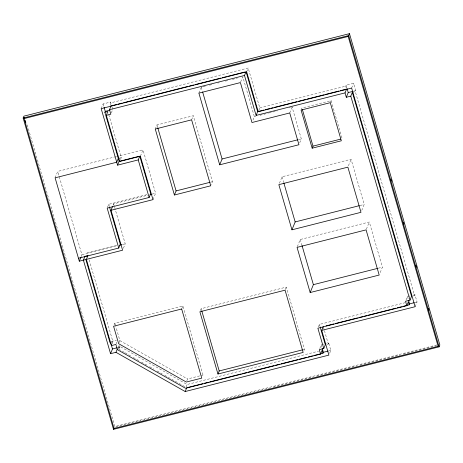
<?xml version="1.0" encoding="UTF-8"?>
<svg xmlns="http://www.w3.org/2000/svg" width="463" height="463" viewBox="0 0 463 463"><rect width="100%" height="100%" fill="white"/><g stroke="black" fill="none" stroke-linecap="round" stroke-linejoin="round"><path stroke-width="0.35" stroke-dasharray="2.31 1.74" d="M55.103 177.833L57.725 171.408L115.733 156.708M101.177 108.66L103.104 103.938L110.576 102.045L111.751 106.096M111.045 105.911L110.194 102.977L110.576 102.045M111.282 113.007L112.729 109.465L111.948 106.768M120.484 159.567L121.26 157.669L108.267 112.914M81.141 256.687L81.922 254.76L57.725 171.408M107.422 207.476L108.712 204.316L147.882 194.391M113.099 205.144L113.626 203.859L147.9 195.172M140.37 156.228L142.992 149.804L119.228 155.823M155.267 129.044L156.94 124.952L193.274 115.744L212.424 181.699L211.226 184.627M123.384 248.284L125.218 243.787L114.627 207.302M152.975 199.646L155.597 193.221L142.992 149.804M198.887 93.109L201.266 87.276L205.416 86.222M191.601 119.836L193.274 115.744M114.077 325.014L114.824 323.174L182.926 305.916L202.997 375.059L202.499 376.286M112.185 343.702L112.96 341.81L89.087 259.575M116.138 343.87L116.861 342.099M119.141 342.47L119.894 340.629L115.802 326.531M118.181 347.777L118.956 345.878L187.11 384.498L318.619 351.174M117.509 348.529L119.57 348.002L119.952 347.071L119.564 345.739M240.656 81.945L242.774 76.754L254.366 116.688L252.514 121.225M246.64 71.8L248.191 68.009L110.194 102.977M258.748 110.466L259.784 107.937L248.191 68.009M181.924 308.37L182.926 305.916M200.386 310.534L201.139 308.694L286.325 287.106L304.399 349.362L303.896 350.589M289.728 112.96L292.107 107.121L289.311 107.827M186.809 380.812L187.561 378.971L202.997 375.059M186.08 387.027L187.11 384.498M301.095 110.078L301.928 108.029L331.103 100.639L342.169 138.75M279.374 183.331L282.054 176.762L351.087 159.266L364.196 204.438L361.788 210.347M299.746 142.789L301.332 138.9L292.107 107.121M330.269 102.682L331.103 100.639M346.231 87.918L345.722 86.159L346.098 85.227L353.57 83.334L355.7 90.667L355.318 91.599L414.541 295.591L412.151 296.198M351.643 88.057L353.57 83.334M297.315 246.715L300.267 239.493L369.295 221.997L382.409 267.168L379.729 273.737M285.324 289.566L286.325 287.106M348.402 165.835L351.087 159.266M318.388 326.947L319.424 324.418L404.847 302.773M366.349 229.226L369.295 221.997M319.777 348.494L321.224 344.952L323.938 344.264M327.115 344.298L328.313 343.992L328.689 343.06L326.652 343.581M329.615 353.344L330.819 350.393L328.689 343.06M406.005 300.093L407.452 296.551L410.166 295.863M414.541 295.591L414.923 294.659L412.886 295.174M415.126 306.714L417.053 301.992L414.923 294.659M209.571 85.169L212.338 84.469M217.87 83.068L219.254 82.715M225.481 81.141L228.247 80.435M232.397 79.387L237.241 78.16M259.784 107.937L345.722 86.159M353.663 91.182L355.7 90.667M254.366 116.688L255.761 116.329M259.957 115.27L268.343 113.146M269.044 112.966L277.43 110.842M352.331 92.357L355.318 91.599M116.433 156.535L118.528 156.002M120.067 157.976L121.26 157.669M298.554 139.6L301.332 138.9M152.101 194.107L155.597 193.221M210.324 182.231L212.424 181.699M87.079 252.665L116.844 245.124M81.922 254.76L116.838 245.911M122.423 244.493L125.218 243.787M360.017 205.497L364.196 204.438M378.225 268.227L382.409 267.168M111.033 341.462L116.462 340.085M111.762 342.111L112.96 341.81M117.915 347.586L119.952 347.071M415.016 302.507L417.053 301.992M302.999 349.715L304.399 349.362M328.782 350.913L330.819 350.393M436.788 344.941L114.836 426.533L26.698 122.95M115.698 427.1L138.101 421.423M138.802 421.243L269.721 388.063M273.222 387.178L313.133 377.067M316.628 376.182L356.539 366.065M360.04 365.18L399.945 355.069M403.447 354.178L436.349 345.838M119.894 340.629L187.561 378.971M118.765 349.241L124.431 352.447M125.062 352.806L130.722 356.012M133.24 357.442L138.906 360.648M141.418 362.078L147.084 365.284M149.601 366.708L154.005 369.208M157.154 370.99L162.183 373.844M164.701 375.267L178.544 383.109M179.175 383.468L184.835 386.674M346.098 85.227L346.874 87.895M407.452 296.551L408.418 299.885M282.054 176.762L283.645 182.237M300.267 239.493L302.055 245.65M323.458 327.266L324.233 329.94M324.424 330.611L328.313 343.992M319.424 324.418L320.014 326.456M321.224 344.952L321.993 347.62M201.266 87.276L202.47 91.414M156.94 124.952L157.547 127.03M201.139 308.694L201.538 310.077M103.104 103.938L104.082 107.312M113.626 203.859L114.425 206.614M108.712 204.316L109.309 206.382M114.824 323.174L115.605 325.859M118.956 345.878L119.57 348.002"/><path stroke-width="0.69" d="M23.15 118.048L23.926 116.149L349.472 33.654L439.85 344.952L439.074 346.851L113.528 429.346L23.15 118.048L348.703 35.547L349.472 33.654M438.635 345.039L438.12 346.307L114.06 428.425L24.111 118.592L24.626 117.33M78.45 258.25L118.754 248.035L107.167 208.107L149.132 197.469L150.683 193.679L139.78 156.129L138.234 159.914L117.579 165.152L119.124 161.361L104.875 112.295L105.257 111.357L104.082 107.312M119.466 158.126L118.273 158.427L116.722 162.218L55.103 177.833L79.3 261.184L122.597 250.211L111.004 210.283L152.975 199.646L140.37 156.228L119.714 161.46L106.322 115.328L107.867 111.537L104.875 112.295M106.322 115.328L110.802 114.187L109.499 109.702L111.045 105.911L116.641 104.493M79.3 261.184L80.875 257.33M87.929 255.599L86.384 259.39L111.415 345.595L115.895 344.46L117.405 349.669L185.565 388.289L320.57 354.079L322.121 350.288L322.971 353.223L313.885 355.52M111.004 210.283L112.578 206.429M118.754 248.035L120.305 244.244L109.511 207.071M174.418 195.004L155.267 129.044L191.601 119.836L210.752 185.796L174.418 195.004L176.09 190.906L157.744 127.724M323.261 326.594L321.716 330.385L328.892 355.115L185.177 391.536L115.964 352.314L110.553 353.686L112.48 348.963L110.547 342.296M115.964 352.314L117.249 349.16M256.097 115.42L244.505 75.486L246.05 71.701L257.642 111.629L256.097 115.42L345.028 92.884L346.573 89.093L340.27 90.69M219.705 164.816L198.887 93.109L240.39 82.593L251.982 122.521L289.728 112.96L298.953 144.734L219.705 164.816L222.084 158.983L202.667 92.102M113.528 429.346L114.043 428.084M185.177 391.536L186.728 387.745M438.12 346.307L348.164 36.467L348.68 35.205M217.957 374.017L199.883 311.767L285.069 290.179L303.143 352.43L217.957 374.017L219.213 370.95L201.741 310.771M312.16 148.189L301.095 110.078L330.269 102.682L341.335 140.793L312.16 148.189L312.994 146.14L302.333 109.418M291.95 229.816L278.836 184.644L347.869 167.149L360.984 212.32L291.95 229.816L295.168 221.927L283.842 182.92M320.57 354.079L319.296 349.675L323.776 348.541L317.873 328.209L406.803 305.673L405.524 301.274L410.01 300.14L411.555 296.349L352.331 92.357L350.786 96.148L346.301 97.282L348.228 92.559L347.071 88.56M310.164 292.541L297.049 247.375L366.077 229.879L379.191 275.051L310.164 292.541L313.382 284.658L302.055 245.65M323.776 348.541L325.321 344.75L320.205 327.133M322.971 353.223L323.348 352.285L322.19 348.286M406.803 305.673L408.349 301.888L409.199 304.816L402.914 306.413M409.199 304.816L409.581 303.884L408.615 300.551M24.111 118.592L348.164 36.467M118.042 104.14L122.238 103.075M123.638 102.722L155.117 94.741M156.511 94.388L187.99 86.413M189.39 86.06L193.586 84.995M194.987 84.636L220.868 78.079M222.269 77.726L226.465 76.661M227.865 76.308L244.655 72.054M109.499 109.702L244.505 75.486M105.257 111.357L110.015 110.153M257.642 111.629L263.945 110.032M265.345 109.679L269.547 108.614M270.948 108.255L273.048 107.723M274.449 107.37L296.858 101.692M298.259 101.339L305.956 99.383M307.357 99.03L324.164 94.77M325.564 94.417L338.87 91.043M348.228 92.559L352.985 91.356M119.124 161.361L139.091 156.303M222.084 158.983L297.859 139.78M312.994 146.14L340.78 139.103M150 194.639L151.401 194.286M176.09 190.906L209.629 182.41M119.633 245.205L121.728 244.672M87.333 255.75L84.943 256.357L83.398 260.148L110.553 353.686M295.168 221.927L359.317 205.676M313.382 284.658L377.53 268.401M111.166 342.261L109.974 342.562L85.944 259.801M112.48 348.963L117.237 347.759M409.581 303.884L414.333 302.68M326.056 325.888L333.742 323.938M335.137 323.585L357.5 317.919M358.894 317.566L363.085 316.507M364.485 316.148L366.58 315.621M367.975 315.262L390.338 309.597M391.733 309.243L395.923 308.184M397.323 307.826L401.514 306.766M321.716 330.385L415.126 306.714L351.643 88.057L258.232 111.728L246.64 71.8L101.177 108.66L117.579 165.152M219.213 370.95L302.304 349.895M323.348 352.285L328.105 351.081M187.422 387.572L202.794 383.677M204.195 383.318L208.385 382.259M209.785 381.906L241.223 373.936M242.618 373.583L246.814 372.518M248.209 372.165L274.061 365.614M275.456 365.261L279.652 364.196M281.047 363.843L297.819 359.595M299.214 359.242L306.9 357.291M308.294 356.938L312.49 355.873M390.888 179.071L391.495 181.155M403.395 222.142L403.996 224.225M415.896 265.212L416.503 267.296M428.402 308.283L429.01 310.366M348.703 35.547L439.074 346.851M350.786 96.148L410.01 300.14M345.028 92.884L346.301 97.282M138.234 159.914L149.132 197.469M25.129 120.311L25.737 122.394M181.67 308.983L113.574 326.241L118.644 343.696L186.311 382.039L201.746 378.126L181.67 308.983"/></g></svg>
